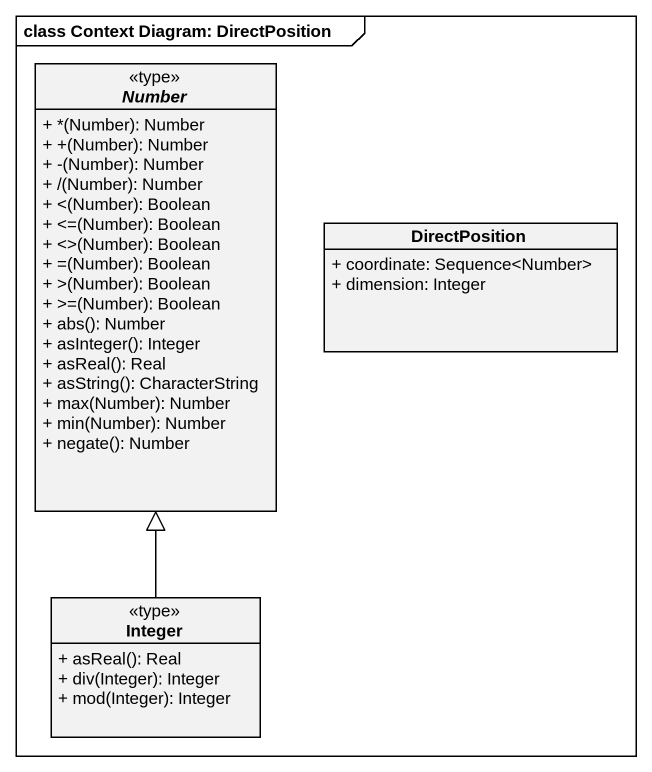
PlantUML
@startuml
mainframe class Context Diagram: DirectPosition
hide circle
hide empty members
skinparam classAttributeIconSize 0
abstract class Number <<type>> {
  + *(Number): Number
  + +(Number): Number
  + -(Number): Number
  + /(Number): Number
  + <(Number): Boolean
  + <=(Number): Boolean
  + <>(Number): Boolean
  + =(Number): Boolean
  + >(Number): Boolean
  + >=(Number): Boolean
  + abs(): Number
  + asInteger(): Integer
  + asReal(): Real
  + asString(): CharacterString
  + max(Number): Number
  + min(Number): Number
  + negate(): Number
}
class DirectPosition {
  + coordinate: Sequence<Number>
  + dimension: Integer
}
class Integer <<type>> {
  + asReal(): Real
  + div(Integer): Integer
  + mod(Integer): Integer
}
Integer -up-|> Number
@enduml
